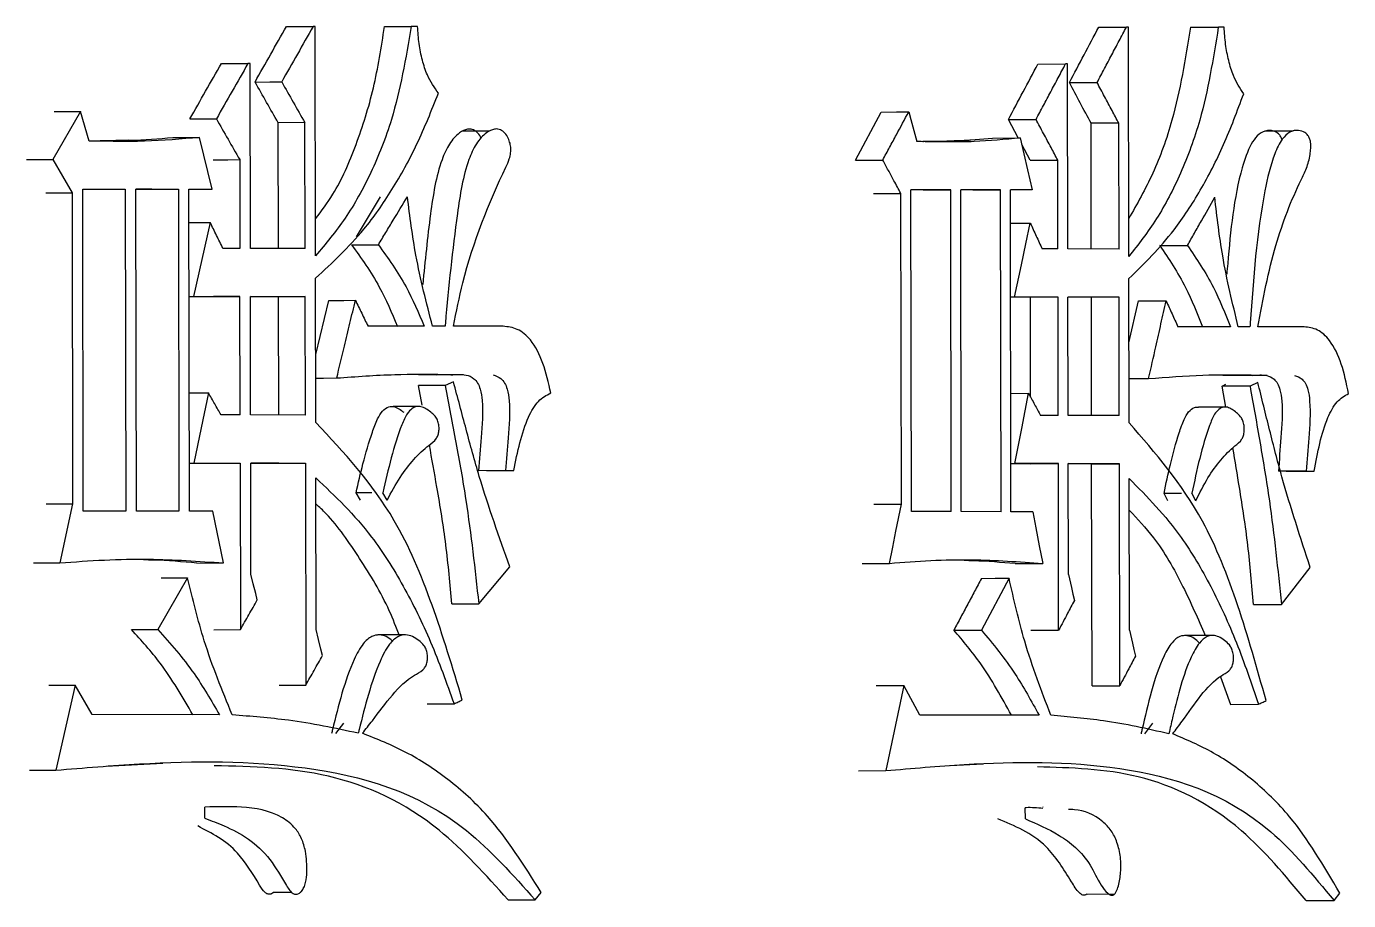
# Model space of a CAD drawing. Header units: millimetres. Extents: x 2384 to 4064, y 886 to 2074.
# Drawn here: x 2988.228 to 2992.094, y 1068.043 to 1070.599 of the extents above; entities that cross this region are included whole.
import ezdxf

# ---------------------------------------------------------------- set-up
doc = ezdxf.new("R2010")
doc.units = ezdxf.units.MM

msp = doc.modelspace()

# ---------------------------------------------------------------- linework, layer by layer
at = {"color": 7, "linetype": 'Continuous', "lineweight": 25}
for p, q in [((2988.9885, 1070.5983), (2989.0664, 1070.5985)), ((2989.0725, 1070.5985), (2989.0664, 1070.5985)), ((2989.0737, 1069.9279), (2989.0725, 1070.5985)), ((2989.2753, 1070.5981), (2989.3536, 1070.5984)), ((2989.3719, 1070.5984), (2989.3536, 1070.5984)), ((2991.3635, 1070.5966), (2991.4445, 1070.5969)), ((2991.4503, 1070.5969), (2991.4445, 1070.5969)), ((2991.4514, 1069.9262), (2991.4503, 1070.5969)), ((2991.6317, 1070.5964), (2991.713, 1070.5966)), ((2991.7301, 1070.5966), (2991.7131, 1070.5966)), ((2988.7983, 1070.4902), (2988.876, 1070.4905)), ((2988.8821, 1070.4905), (2988.876, 1070.4905)), ((2988.8831, 1069.9496), (2988.8821, 1070.4905)), ((2991.1856, 1070.4886), (2991.2664, 1070.4888)), ((2991.2722, 1070.4888), (2991.2664, 1070.4888)), ((2991.2731, 1069.948), (2991.2722, 1070.4888)), ((2991.2777, 1070.4344), (2991.3587, 1070.4347)), ((2988.3863, 1070.3501), (2988.3053, 1070.2095)), ((2988.4114, 1070.2636), (2988.3863, 1070.3501)), ((2990.6519, 1070.2078), (2990.7276, 1070.3483)), ((2991.0993, 1070.3264), (2991.18, 1070.3267)), ((2991.1282, 1070.2726), (2991.0993, 1070.3264)), ((2989.0423, 1070.3173), (2988.9644, 1070.3171)), ((2988.965, 1069.9493), (2988.9644, 1070.3171)), ((2989.043, 1069.9495), (2989.0423, 1070.3173)), ((2989.5817, 1070.2925), (2989.5026, 1070.2922)), ((2991.4221, 1070.3156), (2991.3411, 1070.3154)), ((2991.3417, 1069.9476), (2991.3411, 1070.3154)), ((2991.4227, 1069.9479), (2991.4221, 1070.3156)), ((2991.9315, 1070.2928), (2991.8492, 1070.2926)), ((2988.7717, 1070.1227), (2988.7343, 1070.2742)), ((2990.9891, 1070.267), (2991.0532, 1070.2724)), ((2991.0532, 1070.2724), (2991.1338, 1070.2726)), ((2991.163, 1070.2074), (2991.1382, 1070.2539)), ((2988.3053, 1070.2095), (2988.3617, 1070.1121)), ((2988.8518, 1070.2092), (2988.8522, 1069.9496)), ((2990.6519, 1070.2078), (2990.732, 1070.208)), ((2991.2442, 1069.948), (2991.2438, 1070.2076)), ((2988.3617, 1070.1121), (2988.3632, 1069.2035)), ((2988.3929, 1070.123), (2988.5175, 1070.1229)), ((2988.3945, 1069.1818), (2988.3929, 1070.123)), ((2988.4403, 1070.1226), (2988.5175, 1070.1229)), ((2988.5175, 1070.1229), (2988.5191, 1069.1818)), ((2988.5486, 1070.1229), (2988.6727, 1070.1228)), ((2988.5502, 1069.1818), (2988.5486, 1070.1229)), ((2988.5952, 1070.1226), (2988.5486, 1070.1226)), ((2988.5952, 1070.1226), (2988.6727, 1070.1228)), ((2988.6727, 1070.1228), (2988.6743, 1069.1817)), ((2988.7036, 1070.1228), (2988.7717, 1070.1227)), ((2988.7052, 1069.1817), (2988.7036, 1070.1228)), ((2988.7036, 1070.1225), (2988.7717, 1070.1227)), ((2989.1935, 1069.984), (2989.264, 1070.1005)), ((2990.7864, 1069.202), (2990.7848, 1070.1106)), ((2990.9308, 1070.1213), (2990.8141, 1070.1214)), ((2990.8156, 1069.1803), (2990.8141, 1070.1214)), ((2990.8504, 1070.1211), (2990.8141, 1070.1211)), ((2990.8504, 1070.1211), (2990.9308, 1070.1213)), ((2990.9324, 1069.1802), (2990.9308, 1070.1213)), ((2991.0761, 1070.1212), (2990.9599, 1070.1213)), ((2990.9615, 1069.1802), (2990.9599, 1070.1213)), ((2990.9956, 1070.121), (2990.9599, 1070.121)), ((2990.9956, 1070.121), (2991.0761, 1070.1212)), ((2991.0777, 1069.1801), (2991.0761, 1070.1212)), ((2991.1688, 1070.1211), (2991.1051, 1070.1212)), ((2991.1067, 1069.1801), (2991.1051, 1070.1212)), ((2991.1688, 1070.1211), (2991.1051, 1070.1209)), ((2991.1053, 1070.0236), (2991.1632, 1070.0238)), ((2988.8522, 1069.9496), (2988.8029, 1069.9497)), ((2989.043, 1069.9495), (2988.8831, 1069.9496)), ((2989.179, 1069.9599), (2989.2572, 1069.9602)), ((2991.2442, 1069.948), (2991.198, 1069.948)), ((2991.4227, 1069.9479), (2991.2731, 1069.948)), ((2991.5417, 1069.9583), (2991.5425, 1069.9596)), ((2991.5417, 1069.9582), (2991.623, 1069.9585)), ((2989.0745, 1069.4411), (2989.0738, 1069.863)), ((2991.4522, 1069.4394), (2991.4515, 1069.8613)), ((2988.7042, 1069.809), (2988.7165, 1069.8091)), ((2988.7165, 1069.8091), (2988.8525, 1069.809)), ((2988.8525, 1069.809), (2988.7748, 1069.8088)), ((2988.8531, 1069.4628), (2988.8525, 1069.809)), ((2988.8833, 1069.809), (2989.0432, 1069.8089)), ((2988.8839, 1069.4628), (2988.8833, 1069.809)), ((2988.9653, 1069.8086), (2988.8833, 1069.8087)), ((2989.0432, 1069.8089), (2988.9653, 1069.8086)), ((2988.9659, 1069.4625), (2988.9653, 1069.8086)), ((2989.0438, 1069.4627), (2989.0432, 1069.8089)), ((2989.0742, 1069.6398), (2989.1121, 1069.7977)), ((2991.1172, 1069.8075), (2991.1057, 1069.8074)), ((2991.1637, 1069.8071), (2991.1057, 1069.8072)), ((2991.2445, 1069.8074), (2991.1172, 1069.8075)), ((2991.2445, 1069.8074), (2991.1637, 1069.8071)), ((2991.1642, 1069.5151), (2991.1637, 1069.8071)), ((2991.2451, 1069.4612), (2991.2445, 1069.8074)), ((2991.4229, 1069.8072), (2991.2733, 1069.8073)), ((2991.2739, 1069.4612), (2991.2733, 1069.8073)), ((2991.3419, 1069.807), (2991.2733, 1069.807)), ((2991.4229, 1069.8072), (2991.3419, 1069.807)), ((2991.3425, 1069.4608), (2991.3419, 1069.807)), ((2991.4235, 1069.4611), (2991.4229, 1069.8072)), ((2991.4518, 1069.6741), (2991.4792, 1069.796)), ((2989.3916, 1069.7221), (2989.227, 1069.7222)), ((2989.4524, 1069.7221), (2989.4159, 1069.7221)), ((2989.622, 1069.722), (2989.4767, 1069.7221)), ((2991.7486, 1069.7204), (2991.5948, 1069.7205)), ((2991.8055, 1069.7204), (2991.7714, 1069.7204)), ((2991.9639, 1069.7202), (2991.8283, 1069.7203)), ((2989.4527, 1069.549), (2989.3742, 1069.5488)), ((2989.3851, 1069.491), (2989.3742, 1069.5488)), ((2989.3747, 1069.5812), (2989.4279, 1069.5806)), ((2989.428, 1069.581), (2989.4805, 1069.5812)), ((2989.4769, 1069.5598), (2989.4527, 1069.549)), ((2991.7242, 1069.547), (2991.7354, 1069.5524)), ((2991.7258, 1069.5795), (2991.7742, 1069.5789)), ((2991.7742, 1069.5792), (2991.8317, 1069.5794)), ((2991.8284, 1069.5581), (2991.8057, 1069.5473)), ((2991.1061, 1069.526), (2991.1583, 1069.5262)), ((2991.8057, 1069.5473), (2991.7242, 1069.547)), ((2991.7349, 1069.486), (2991.7242, 1069.547)), ((2989.3793, 1069.4878), (2989.3005, 1069.4875)), ((2991.7372, 1069.486), (2991.6553, 1069.4858)), ((2988.8531, 1069.4628), (2988.7975, 1069.4629)), ((2989.0438, 1069.4627), (2988.8839, 1069.4628)), ((2991.2451, 1069.4612), (2991.1931, 1069.4613)), ((2991.4235, 1069.4611), (2991.2739, 1069.4612)), ((2988.705, 1069.3223), (2988.7174, 1069.3223)), ((2988.7174, 1069.3223), (2988.8533, 1069.3222)), ((2988.7756, 1069.322), (2988.8533, 1069.3222)), ((2988.8533, 1069.3222), (2988.8541, 1068.8354)), ((2988.8841, 1069.3222), (2989.044, 1069.3221)), ((2988.8847, 1068.9977), (2988.8841, 1069.3222)), ((2988.9661, 1069.3219), (2988.8841, 1069.3219)), ((2988.9661, 1069.3219), (2989.044, 1069.3221)), ((2989.044, 1069.3221), (2989.0451, 1068.6731)), ((2991.1065, 1069.3207), (2991.1181, 1069.3207)), ((2991.1645, 1069.3204), (2991.1065, 1069.3204)), ((2991.2453, 1069.3206), (2991.1181, 1069.3207)), ((2991.1645, 1069.3204), (2991.2453, 1069.3206)), ((2991.2461, 1068.8338), (2991.2453, 1069.3206)), ((2991.4237, 1069.3204), (2991.2741, 1069.3206)), ((2991.2747, 1068.9961), (2991.2741, 1069.3206)), ((2991.3427, 1069.3202), (2991.2741, 1069.3203)), ((2991.3427, 1069.3202), (2991.4237, 1069.3204)), ((2991.3438, 1068.6712), (2991.3427, 1069.3202)), ((2991.4248, 1068.6714), (2991.4237, 1069.3204)), ((2989.0755, 1068.8353), (2989.0748, 1069.2788)), ((2989.6288, 1069.3001), (2989.5502, 1069.2999)), ((2989.5742, 1069.2999), (2989.6529, 1069.3001)), ((2989.6288, 1069.3001), (2989.6529, 1069.3001)), ((2991.9703, 1069.2983), (2991.8886, 1069.2981)), ((2991.9111, 1069.2981), (2991.9928, 1069.2983)), ((2991.9703, 1069.2983), (2991.9928, 1069.2983)), ((2991.4533, 1068.8336), (2991.4525, 1069.2771)), ((2988.2863, 1069.2033), (2988.3632, 1069.2035)), ((2988.3632, 1069.2035), (2988.326, 1069.0304)), ((2989.2386, 1069.2354), (2989.1924, 1069.2352)), ((2989.2046, 1069.2136), (2989.1924, 1069.2352)), ((2989.2828, 1069.2139), (2989.2706, 1069.2355)), ((2990.7062, 1069.2017), (2990.7864, 1069.202)), ((2991.6057, 1069.2337), (2991.5543, 1069.2335)), ((2991.5657, 1069.2119), (2991.5543, 1069.2335)), ((2991.647, 1069.2121), (2991.6356, 1069.2338)), ((2988.5191, 1069.1818), (2988.3945, 1069.1818)), ((2988.6743, 1069.1817), (2988.5502, 1069.1818)), ((2988.7733, 1069.1816), (2988.7052, 1069.1817)), ((2988.8044, 1069.0302), (2988.7733, 1069.1816)), ((2990.9324, 1069.1802), (2990.8156, 1069.1803)), ((2991.0777, 1069.1801), (2990.9615, 1069.1802)), ((2991.1704, 1069.18), (2991.1067, 1069.1801)), ((2988.7268, 1069.0299), (2988.8044, 1069.0302)), ((2989.5508, 1068.9108), (2989.6413, 1069.0189)), ((2991.1189, 1069.0283), (2991.1996, 1069.0286)), ((2991.8974, 1068.909), (2991.982, 1069.0171)), ((2988.6994, 1068.987), (2988.6128, 1068.8356)), ((2991.1012, 1068.9854), (2991.0202, 1068.834)), ((2988.5355, 1068.8353), (2988.6128, 1068.8356)), ((2988.7764, 1068.8352), (2988.8541, 1068.8354)), ((2989.3349, 1068.8202), (2989.2561, 1068.8199)), ((2990.9398, 1068.8337), (2991.0202, 1068.834)), ((2991.1653, 1068.8336), (2991.2461, 1068.8338)), ((2991.6958, 1068.8184), (2991.6139, 1068.8182)), ((2988.3704, 1068.6734), (2988.3146, 1068.4247)), ((2988.4204, 1068.5869), (2988.3704, 1068.6734)), ((2988.9672, 1068.6728), (2989.0451, 1068.6731)), ((2990.7931, 1068.6719), (2990.7408, 1068.4232)), ((2990.84, 1068.5853), (2990.7931, 1068.6719)), ((2991.3438, 1068.6712), (2991.4248, 1068.6714)), ((2991.7197, 1068.6978), (2991.7484, 1068.6167)), ((2988.7928, 1068.5867), (2988.4204, 1068.5869)), ((2989.4, 1068.6185), (2989.4785, 1068.6187)), ((2991.1888, 1068.5851), (2990.84, 1068.5853)), ((2991.7484, 1068.6167), (2991.83, 1068.617)), ((2989.1326, 1068.5321), (2989.1561, 1068.5618)), ((2991.4985, 1068.5304), (2991.5218, 1068.5619)), ((2988.6271, 1068.4437), (2988.4615, 1068.4355)), ((2991.0259, 1068.4421), (2990.9293, 1068.437)), ((2988.2376, 1068.4244), (2988.3146, 1068.4246)), ((2990.6607, 1068.4228), (2990.7408, 1068.4231)), ((2988.7501, 1068.2838), (2988.75, 1068.3163)), ((2988.805, 1068.3181), (2988.8045, 1068.3181)), ((2991.1488, 1068.2822), (2991.1487, 1068.3147)), ((2991.2007, 1068.3165), (2991.2003, 1068.3165)), ((2988.9524, 1068.068), (2989.0036, 1068.0681)), ((2989.0297, 1068.0682), (2989.0307, 1068.0682)), ((2989.6367, 1068.0451), (2989.7155, 1068.0454)), ((2989.7154, 1068.0453), (2989.7335, 1068.0669)), ((2991.3291, 1068.0625), (2991.4105, 1068.0627)), ((2991.9695, 1068.0433), (2992.0514, 1068.0436)), ((2992.0513, 1068.0435), (2992.0681, 1068.0651))]:
    msp.add_line(p, q, dxfattribs=at)
at = {"color": 7, "linetype": 'Continuous', "lineweight": 25, "flags": 128}
for points in [[(2988.8967, 1070.4361), (2988.9403, 1070.4362), (2988.9746, 1070.4363)], [(2988.3092, 1070.3499), (2988.3524, 1070.35), (2988.3863, 1070.3501)], [(2988.7061, 1070.328), (2988.7496, 1070.3282), (2988.7837, 1070.3283)], [(2990.7276, 1070.3483), (2990.7725, 1070.3485), (2990.8078, 1070.3486)], [(2990.8078, 1070.3486), (2990.8137, 1070.3269), (2990.8196, 1070.3053), (2990.8255, 1070.2837), (2990.8314, 1070.262)], [(2988.6568, 1070.274), (2988.7002, 1070.2741), (2988.7343, 1070.2742)], [(2991.1338, 1070.2726), (2991.1446, 1070.226), (2991.1554, 1070.1794), (2991.1688, 1070.1211)], [(2988.2284, 1070.2093), (2988.2714, 1070.2094), (2988.3053, 1070.2095)], [(2988.7741, 1070.209), (2988.8176, 1070.2091), (2988.8518, 1070.2092)], [(2991.163, 1070.2074), (2991.2083, 1070.2075), (2991.2438, 1070.2076)], [(2988.2847, 1070.1119), (2988.3278, 1070.112), (2988.3617, 1070.1121)], [(2990.7047, 1070.1104), (2990.7496, 1070.1105), (2990.7848, 1070.1106)], [(2988.7038, 1070.0252), (2988.7315, 1070.0253), (2988.7657, 1070.0254)], [(2988.7657, 1070.0254), (2988.7411, 1069.9172), (2988.7165, 1069.8091)], [(2991.1172, 1069.8075), (2991.1372, 1069.9015), (2991.1502, 1069.9626), (2991.1632, 1070.0238)], [(2989.1121, 1069.7977), (2989.1559, 1069.7979), (2989.1902, 1069.798)], [(2991.4792, 1069.796), (2991.5247, 1069.7962), (2991.5604, 1069.7963)], [(2989.0743, 1069.5707), (2989.0965, 1069.5707), (2989.1356, 1069.5709)], [(2991.452, 1069.569), (2991.4688, 1069.569), (2991.5093, 1069.5692)], [(2988.7046, 1069.5276), (2988.7262, 1069.5277), (2988.7603, 1069.5278)], [(2988.7603, 1069.5278), (2988.7389, 1069.4251), (2988.7174, 1069.3223)], [(2991.1181, 1069.3207), (2991.1382, 1069.4234), (2991.1482, 1069.4748), (2991.1583, 1069.5262)], [(2990.7515, 1069.0289), (2990.7611, 1069.0763), (2990.7706, 1069.1236), (2990.7864, 1069.202)], [(2991.1704, 1069.18), (2991.1796, 1069.1324), (2991.1896, 1069.0805), (2991.1996, 1069.0286)], [(2988.2491, 1069.0302), (2988.2922, 1069.0303), (2988.326, 1069.0304)], [(2990.6714, 1069.0287), (2990.7163, 1069.0288), (2990.7515, 1069.0289)], [(2988.6219, 1068.9867), (2988.6606, 1068.9869), (2988.6994, 1068.987)], [(2988.9033, 1068.922), (2988.8986, 1068.9409), (2988.8916, 1068.9693), (2988.8847, 1068.9977)], [(2991.0207, 1068.9851), (2991.061, 1068.9853), (2991.1012, 1068.9854)], [(2991.2747, 1068.9961), (2991.2834, 1068.9582), (2991.2878, 1068.9393), (2991.2921, 1068.9203)], [(2989.4722, 1068.9105), (2989.5162, 1068.9106), (2989.5508, 1068.9108)], [(2991.8158, 1068.9087), (2991.8615, 1068.9089), (2991.8974, 1068.909)], [(2989.094, 1068.7596), (2989.0894, 1068.7785), (2989.0825, 1068.8069), (2989.0755, 1068.8353)], [(2991.4533, 1068.8336), (2991.4619, 1068.7958), (2991.4663, 1068.7768), (2991.4706, 1068.7579)], [(2988.2934, 1068.6732), (2988.3365, 1068.6733), (2988.3704, 1068.6734)], [(2990.7129, 1068.6717), (2990.7578, 1068.6718), (2990.7931, 1068.6719)]]:
    msp.add_lwpolyline(points, dxfattribs=at)
at = {"color": 7, "linetype": 'Continuous', "lineweight": 25}
for points, knots in [([(2988.8967, 1070.4361), (2988.912, 1070.4631), (2988.9426, 1070.5172), (2988.9732, 1070.5713), (2988.9885, 1070.5983)], [0, 0, 0, 0, 0.5, 1, 1, 1, 1]), ([(2989.0664, 1070.5985), (2989.0511, 1070.5715), (2989.0205, 1070.5174), (2988.9899, 1070.4634), (2988.9746, 1070.4363)], [0, 0, 0, 0, 0.500002, 1, 1, 1, 1]), ([(2989.0735, 1070.0366), (2989.0911, 1070.0596), (2989.138, 1070.1208), (2989.1946, 1070.2525), (2989.247, 1070.4171), (2989.2658, 1070.5375), (2989.2753, 1070.5981)], [0, 0, 0, 0, 0.16426, 0.438499, 0.717463, 1, 1, 1, 1]), ([(2989.3536, 1070.5984), (2989.3375, 1070.5055), (2989.3112, 1070.3535), (2989.2381, 1070.1694), (2989.163, 1070.0346), (2989.1033, 1069.9633), (2989.0737, 1069.9279)], [0, 0, 0, 0, 0.347456, 0.568585, 0.785979, 1, 1, 1, 1]), ([(2989.433, 1070.4036), (2989.4213, 1070.4202), (2989.4018, 1070.4477), (2989.3852, 1070.5001), (2989.3753, 1070.548), (2989.373, 1070.5815), (2989.3719, 1070.5984)], [0, 0, 0, 0, 0.330678, 0.550991, 0.77457, 1, 1, 1, 1]), ([(2991.2777, 1070.4344), (2991.292, 1070.4615), (2991.3207, 1070.5155), (2991.3492, 1070.5696), (2991.3635, 1070.5966)], [0, 0, 0, 0, 0.499999, 1, 1, 1, 1]), ([(2991.3587, 1070.4347), (2991.3658, 1070.4482), (2991.3802, 1070.4752), (2991.4016, 1070.5158), (2991.4231, 1070.5563), (2991.4374, 1070.5834), (2991.4445, 1070.5969)], [0, 0, 0, 0, 0.25, 0.5, 0.749999, 1, 1, 1, 1]), ([(2991.6317, 1070.5964), (2991.6166, 1070.5037), (2991.5919, 1070.3521), (2991.5246, 1070.1664), (2991.4755, 1070.0797), (2991.4512, 1070.0368)], [0, 0, 0, 0, 0.442495, 0.724047, 1, 1, 1, 1]), ([(2991.713, 1070.5966), (2991.698, 1070.5038), (2991.6735, 1070.3518), (2991.6051, 1070.1677), (2991.5349, 1070.0329), (2991.4791, 1069.9616), (2991.4514, 1069.9262)], [0, 0, 0, 0, 0.3474556, 0.5685851, 0.7859793, 1, 1, 1, 1]), ([(2991.7873, 1070.4019), (2991.7763, 1070.4184), (2991.7581, 1070.446), (2991.7425, 1070.4984), (2991.7334, 1070.5463), (2991.7312, 1070.5798), (2991.7301, 1070.5966)], [0, 0, 0, 0, 0.330678, 0.5509904, 0.7745699, 1, 1, 1, 1]), ([(2988.7061, 1070.328), (2988.7215, 1070.3551), (2988.7522, 1070.4091), (2988.7829, 1070.4632), (2988.7983, 1070.4902)], [0, 0, 0, 0, 0.5, 1, 1, 1, 1]), ([(2988.876, 1070.4905), (2988.8606, 1070.4634), (2988.8299, 1070.4094), (2988.7991, 1070.3553), (2988.7837, 1070.3283)], [0, 0, 0, 0, 0.500002, 1, 1, 1, 1]), ([(2991.0993, 1070.3264), (2991.1137, 1070.3534), (2991.1425, 1070.4075), (2991.1712, 1070.4616), (2991.1856, 1070.4886)], [0, 0, 0, 0, 0.499999, 1, 1, 1, 1]), ([(2991.18, 1070.3267), (2991.1872, 1070.3402), (2991.2017, 1070.3672), (2991.2233, 1070.4077), (2991.2448, 1070.4483), (2991.2592, 1070.4753), (2991.2664, 1070.4888)], [0, 0, 0, 0, 0.25, 0.5, 0.749999, 1, 1, 1, 1]), ([(2988.9644, 1070.3171), (2988.9532, 1070.3369), (2988.9306, 1070.3766), (2988.908, 1070.4162), (2988.8967, 1070.4361)], [0, 0, 0, 0, 0.500001, 1, 1, 1, 1]), ([(2988.9746, 1070.4363), (2988.9859, 1070.4165), (2989.0085, 1070.3768), (2989.0311, 1070.3371), (2989.0423, 1070.3173)], [0, 0, 0, 0, 0.5000012, 1, 1, 1, 1]), ([(2989.0738, 1069.863), (2989.1222, 1069.9075), (2989.2025, 1069.9813), (2989.2989, 1070.1198), (2989.3727, 1070.2528), (2989.4128, 1070.3532), (2989.433, 1070.4036)], [0, 0, 0, 0, 0.333809, 0.553089, 0.775219, 1, 1, 1, 1]), ([(2991.3411, 1070.3154), (2991.3305, 1070.3352), (2991.3094, 1070.3749), (2991.2883, 1070.4146), (2991.2777, 1070.4344)], [0, 0, 0, 0, 0.5, 1, 1, 1, 1]), ([(2991.4221, 1070.3156), (2991.4155, 1070.328), (2991.4016, 1070.354), (2991.3805, 1070.3937), (2991.3659, 1070.421), (2991.3587, 1070.4347)], [0, 0, 0, 0, 0.311538, 0.655769, 1, 1, 1, 1]), ([(2991.4515, 1069.8613), (2991.4968, 1069.9058), (2991.5719, 1069.9796), (2991.662, 1070.118), (2991.7309, 1070.2511), (2991.7684, 1070.3514), (2991.7873, 1070.4019)], [0, 0, 0, 0, 0.333809, 0.553089, 0.775219, 1, 1, 1, 1]), ([(2988.7837, 1070.3283), (2988.795, 1070.3084), (2988.8178, 1070.2688), (2988.8404, 1070.2291), (2988.8518, 1070.2092)], [0, 0, 0, 0, 0.500001, 1, 1, 1, 1]), ([(2990.732, 1070.208), (2990.7386, 1070.2204), (2990.752, 1070.2451), (2990.7773, 1070.2919), (2990.7959, 1070.3264), (2990.8078, 1070.3486)], [0, 0, 0, 0, 0.263606, 0.527212, 1, 1, 1, 1]), ([(2991.2438, 1070.2076), (2991.2372, 1070.22), (2991.2233, 1070.246), (2991.202, 1070.2857), (2991.1874, 1070.313), (2991.18, 1070.3267)], [0, 0, 0, 0, 0.3115382, 0.6557691, 1, 1, 1, 1]), ([(2989.5581, 1070.2706), (2989.5574, 1070.2723), (2989.5543, 1070.2801), (2989.5454, 1070.2906), (2989.5322, 1070.2988), (2989.5144, 1070.2988), (2989.4907, 1070.2867), (2989.4637, 1070.2572), (2989.4289, 1070.1797), (2989.4061, 1070.0366), (2989.3939, 1069.913), (2989.3872, 1069.8444)], [0, 0, 0, 0, 0.009833, 0.04591, 0.085264, 0.121956, 0.18608, 0.281913, 0.377725, 0.654482, 1, 1, 1, 1]), ([(2989.4767, 1069.7221), (2989.4852, 1069.7647), (2989.5191, 1069.9328), (2989.5839, 1070.0905), (2989.6397, 1070.2078), (2989.6446, 1070.228), (2989.6447, 1070.2454), (2989.6414, 1070.2616), (2989.6347, 1070.2772), (2989.6244, 1070.291), (2989.6109, 1070.299), (2989.5932, 1070.2991), (2989.5694, 1070.287), (2989.5424, 1070.2576), (2989.5076, 1070.1804), (2989.4794, 1069.9993), (2989.462, 1069.8357), (2989.4527, 1069.7252), (2989.4524, 1069.7221)], [0, 0, 0, 0, 0.0991642, 0.3918208, 0.4130453, 0.4271989, 0.439103, 0.4509669, 0.4644718, 0.4806037, 0.4982371, 0.5146983, 0.5433978, 0.586335, 0.6292656, 0.7524944, 0.9931053, 1, 1, 1, 1]), ([(2991.8992, 1070.2672), (2991.8981, 1070.2702), (2991.8956, 1070.2776), (2991.8872, 1070.2871), (2991.8718, 1070.2951), (2991.85, 1070.2952), (2991.8267, 1070.2816), (2991.8024, 1070.2452), (2991.7606, 1070.1267), (2991.7479, 1069.9904), (2991.7385, 1069.8846), (2991.7376, 1069.8742)], [0, 0, 0, 0, 0.017976, 0.044086, 0.08732, 0.160802, 0.236302, 0.302734, 0.445037, 0.945197, 1, 1, 1, 1]), ([(2991.8283, 1069.7203), (2991.8438, 1069.8015), (2991.8733, 1069.9557), (2991.9313, 1070.1033), (2991.9716, 1070.1831), (2991.9805, 1070.2156), (2991.9837, 1070.2418), (2991.9834, 1070.2582), (2991.9802, 1070.2714), (2991.9745, 1070.2817), (2991.9637, 1070.2912), (2991.9454, 1070.2964), (2991.9219, 1070.2923), (2991.8966, 1070.2682), (2991.8694, 1070.2105), (2991.8277, 1070.033), (2991.8154, 1069.858), (2991.8058, 1069.7241), (2991.8055, 1069.7203)], [0, 0, 0, 0, 0.188719, 0.358861, 0.391316, 0.423923, 0.437181, 0.45054, 0.459368, 0.468208, 0.481618, 0.505169, 0.538402, 0.57066, 0.612984, 0.701011, 0.991499, 1, 1, 1, 1]), ([(2988.7343, 1070.2742), (2988.6808, 1070.2694), (2988.6004, 1070.2623), (2988.4925, 1070.2624), (2988.4384, 1070.2632), (2988.4114, 1070.2636)], [0, 0, 0, 0, 0.499448, 0.749701, 1, 1, 1, 1]), ([(2988.526, 1070.2657), (2988.4936, 1070.2648), (2988.4554, 1070.2636), (2988.424, 1070.2635), (2988.4192, 1070.2635)], [0, 0, 0, 0, 0.84535, 1, 1, 1, 1]), ([(2988.5237, 1070.2658), (2988.5265, 1070.2659), (2988.571, 1070.2668), (2988.6153, 1070.2705), (2988.6568, 1070.274)], [0, 0, 0, 0, 0.062303, 1, 1, 1, 1]), ([(2991.1338, 1070.2726), (2991.0889, 1070.2682), (2991.0214, 1070.2615), (2990.9204, 1070.2607), (2990.8645, 1070.2615), (2990.8314, 1070.262)], [0, 0, 0, 0, 0.448128, 0.672146, 1, 1, 1, 1]), ([(2990.9893, 1070.2658), (2990.9857, 1070.2656), (2990.9705, 1070.2649), (2990.9076, 1070.2622), (2990.8718, 1070.2619), (2990.8467, 1070.2618), (2990.8498, 1070.2618), (2990.8507, 1070.2618)], [0, 0, 0, 0, 0.141832, 0.611274, 0.829561, 0.947793, 1, 1, 1, 1]), ([(2990.7848, 1070.1106), (2990.7781, 1070.123), (2990.766, 1070.1454), (2990.7483, 1070.1779), (2990.7374, 1070.198), (2990.732, 1070.208)], [0, 0, 0, 0, 0.380769, 0.690384, 1, 1, 1, 1]), ([(2989.2572, 1069.9602), (2989.2644, 1069.9721), (2989.2789, 1069.996), (2989.3072, 1070.0429), (2989.3284, 1070.0778), (2989.3423, 1070.1008)], [0, 0, 0, 0, 0.254578, 0.509156, 1, 1, 1, 1]), ([(2989.4159, 1069.7221), (2989.398, 1069.7906), (2989.366, 1069.9132), (2989.3496, 1070.0433), (2989.3423, 1070.1008)], [0, 0, 0, 0, 0.55855, 1, 1, 1, 1]), ([(2991.623, 1069.9585), (2991.6297, 1069.9704), (2991.6432, 1069.9943), (2991.6698, 1070.0411), (2991.6895, 1070.0761), (2991.7025, 1070.0991)], [0, 0, 0, 0, 0.254578, 0.509156, 1, 1, 1, 1]), ([(2991.7714, 1069.7204), (2991.7546, 1069.7889), (2991.7247, 1069.9114), (2991.7093, 1070.0416), (2991.7025, 1070.0991)], [0, 0, 0, 0, 0.5585498, 1, 1, 1, 1]), ([(2988.8029, 1069.9497), (2988.7967, 1069.9623), (2988.7843, 1069.9875), (2988.7719, 1070.0128), (2988.7657, 1070.0254)], [0, 0, 0, 0, 0.500003, 1, 1, 1, 1]), ([(2991.1632, 1070.0238), (2991.1661, 1070.0175), (2991.1719, 1070.0048), (2991.1806, 1069.9859), (2991.1893, 1069.967), (2991.1951, 1069.9543), (2991.198, 1069.948)], [0, 0, 0, 0, 0.25, 0.5, 0.75, 1, 1, 1, 1]), ([(2989.179, 1069.9599), (2989.2073, 1069.9208), (2989.2583, 1069.8503), (2989.2963, 1069.7614), (2989.3132, 1069.7219)], [0, 0, 0, 0, 0.555057, 1, 1, 1, 1]), ([(2989.2572, 1069.9602), (2989.2855, 1069.9211), (2989.3365, 1069.8506), (2989.3746, 1069.7617), (2989.3916, 1069.7221)], [0, 0, 0, 0, 0.555111, 1, 1, 1, 1]), ([(2991.5417, 1069.9582), (2991.5682, 1069.9191), (2991.6158, 1069.8486), (2991.6514, 1069.7597), (2991.6672, 1069.7202)], [0, 0, 0, 0, 0.5550566, 1, 1, 1, 1]), ([(2991.623, 1069.9585), (2991.6495, 1069.9193), (2991.6972, 1069.8488), (2991.7328, 1069.76), (2991.7486, 1069.7204)], [0, 0, 0, 0, 0.555111, 1, 1, 1, 1]), ([(2989.1356, 1069.5709), (2989.143, 1069.6019), (2989.1559, 1069.6553), (2989.1741, 1069.731), (2989.1849, 1069.7757), (2989.1902, 1069.798)], [0, 0, 0, 0, 0.410416, 0.705208, 1, 1, 1, 1]), ([(2989.1902, 1069.798), (2989.1933, 1069.7917), (2989.1994, 1069.7791), (2989.2086, 1069.7601), (2989.2178, 1069.7412), (2989.224, 1069.7286), (2989.227, 1069.7222)], [0, 0, 0, 0, 0.25, 0.5, 0.75, 1, 1, 1, 1]), ([(2991.5093, 1069.5692), (2991.5163, 1069.6002), (2991.5283, 1069.6536), (2991.5454, 1069.7293), (2991.5554, 1069.774), (2991.5604, 1069.7963)], [0, 0, 0, 0, 0.4104162, 0.7052081, 1, 1, 1, 1]), ([(2991.5604, 1069.7963), (2991.5633, 1069.79), (2991.569, 1069.7774), (2991.5776, 1069.7584), (2991.5862, 1069.7395), (2991.592, 1069.7269), (2991.5948, 1069.7205)], [0, 0, 0, 0, 0.25, 0.5, 0.75, 1, 1, 1, 1]), ([(2989.7611, 1069.5272), (2989.7546, 1069.5568), (2989.7417, 1069.6149), (2989.7073, 1069.6818), (2989.6644, 1069.7174), (2989.6361, 1069.7205), (2989.622, 1069.722)], [0, 0, 0, 0, 0.291567, 0.574035, 0.788626, 1, 1, 1, 1]), ([(2992.0938, 1069.5254), (2992.0877, 1069.5549), (2992.0756, 1069.6131), (2992.0435, 1069.68), (2992.0035, 1069.7156), (2991.977, 1069.7187), (2991.9639, 1069.7202)], [0, 0, 0, 0, 0.291567, 0.574035, 0.788626, 1, 1, 1, 1]), ([(2989.1356, 1069.5709), (2989.1921, 1069.5751), (2989.2968, 1069.5828), (2989.4204, 1069.5819), (2989.4873, 1069.5811), (2989.5065, 1069.5808)], [0, 0, 0, 0, 0.45577, 0.844363, 1, 1, 1, 1]), ([(2989.4527, 1069.549), (2989.4632, 1069.4934), (2989.4844, 1069.3822), (2989.5221, 1069.1712), (2989.5396, 1069.0123), (2989.5508, 1068.9108)], [0, 0, 0, 0, 0.26507, 0.530167, 1, 1, 1, 1]), ([(2989.4696, 1069.5801), (2989.4843, 1069.5814), (2989.5071, 1069.5835), (2989.534, 1069.5731), (2989.5482, 1069.5572), (2989.557, 1069.535), (2989.5647, 1069.4809), (2989.5583, 1069.4001), (2989.5528, 1069.3323), (2989.5502, 1069.2999)], [0, 0, 0, 0, 0.180777, 0.279391, 0.333946, 0.388712, 0.476652, 0.750201, 1, 1, 1, 1]), ([(2989.6413, 1069.0189), (2989.6104, 1069.106), (2989.564, 1069.2368), (2989.5137, 1069.4209), (2989.4892, 1069.5135), (2989.4769, 1069.5598)], [0, 0, 0, 0, 0.499014, 0.749447, 1, 1, 1, 1]), ([(2989.5925, 1069.5798), (2989.6004, 1069.5773), (2989.6128, 1069.5734), (2989.627, 1069.5572), (2989.6358, 1069.5348), (2989.6434, 1069.4801), (2989.6369, 1069.3995), (2989.6314, 1069.3319), (2989.6288, 1069.3001)], [0, 0, 0, 0, 0.120795, 0.187483, 0.254414, 0.362694, 0.701163, 1, 1, 1, 1]), ([(2991.5093, 1069.5692), (2991.5623, 1069.5734), (2991.6603, 1069.5811), (2991.7757, 1069.5802), (2991.838, 1069.5793), (2991.8558, 1069.5791)], [0, 0, 0, 0, 0.45719, 0.845345, 1, 1, 1, 1]), ([(2991.8134, 1069.5784), (2991.8271, 1069.5797), (2991.8483, 1069.5817), (2991.8733, 1069.5714), (2991.8866, 1069.5556), (2991.8949, 1069.5334), (2991.9021, 1069.4797), (2991.8963, 1069.3989), (2991.8911, 1069.3309), (2991.8886, 1069.2981)], [0, 0, 0, 0, 0.180343, 0.278796, 0.333353, 0.388129, 0.47566, 0.747003, 1, 1, 1, 1]), ([(2991.982, 1069.0171), (2991.9531, 1069.1042), (2991.9098, 1069.235), (2991.8628, 1069.4192), (2991.8399, 1069.5118), (2991.8284, 1069.5581)], [0, 0, 0, 0, 0.499014, 0.749446, 1, 1, 1, 1]), ([(2991.9362, 1069.578), (2991.9437, 1069.5756), (2991.9552, 1069.5717), (2991.9684, 1069.5556), (2991.9767, 1069.5333), (2991.9838, 1069.4789), (2991.9779, 1069.3983), (2991.9727, 1069.3305), (2991.9703, 1069.2983)], [0, 0, 0, 0, 0.120532, 0.187183, 0.254086, 0.361794, 0.697291, 1, 1, 1, 1]), ([(2988.7975, 1069.4629), (2988.7913, 1069.4737), (2988.7789, 1069.4953), (2988.7665, 1069.517), (2988.7603, 1069.5278)], [0, 0, 0, 0, 0.500003, 1, 1, 1, 1]), ([(2989.6529, 1069.3001), (2989.6642, 1069.3552), (2989.6797, 1069.4312), (2989.7232, 1069.507), (2989.7486, 1069.5205), (2989.7611, 1069.5272)], [0, 0, 0, 0, 0.572071, 0.789697, 1, 1, 1, 1]), ([(2991.1583, 1069.5262), (2991.1612, 1069.5208), (2991.167, 1069.51), (2991.1757, 1069.4937), (2991.1844, 1069.4775), (2991.1902, 1069.4667), (2991.1931, 1069.4613)], [0, 0, 0, 0, 0.25, 0.5, 0.75, 1, 1, 1, 1]), ([(2991.8057, 1069.5473), (2991.8156, 1069.4917), (2991.8354, 1069.3804), (2991.8706, 1069.1695), (2991.887, 1069.0106), (2991.8974, 1068.909)], [0, 0, 0, 0, 0.26507, 0.530167, 1, 1, 1, 1]), ([(2991.9928, 1069.2983), (2992.0033, 1069.3534), (2992.0178, 1069.4294), (2992.0584, 1069.5052), (2992.0821, 1069.5187), (2992.0938, 1069.5254)], [0, 0, 0, 0, 0.572071, 0.789697, 1, 1, 1, 1]), ([(2989.1923, 1069.2352), (2989.1987, 1069.2637), (2989.2122, 1069.3243), (2989.2337, 1069.3962), (2989.2526, 1069.4483), (2989.2686, 1069.4753), (2989.2856, 1069.4875), (2989.3081, 1069.4886), (2989.3222, 1069.478), (2989.332, 1069.4707)], [0, 0, 0, 0, 0.240044, 0.51174, 0.633455, 0.718557, 0.804312, 0.864453, 1, 1, 1, 1]), ([(2989.2828, 1069.2139), (2989.2951, 1069.2367), (2989.3186, 1069.2804), (2989.3603, 1069.3341), (2989.3968, 1069.3691), (2989.4238, 1069.3868), (2989.4325, 1069.4045), (2989.4348, 1069.417), (2989.4347, 1069.4306), (2989.432, 1069.4445), (2989.4249, 1069.4587), (2989.4091, 1069.4729), (2989.3907, 1069.4856), (2989.3702, 1069.4895), (2989.3549, 1069.4818), (2989.3386, 1069.4646), (2989.3178, 1069.4154), (2989.2938, 1069.3381), (2989.2783, 1069.2699), (2989.2706, 1069.2355)], [0, 0, 0, 0, 0.117405, 0.224509, 0.331508, 0.385093, 0.401497, 0.417938, 0.434588, 0.453949, 0.473457, 0.503443, 0.565755, 0.597796, 0.629831, 0.663694, 0.717988, 0.857978, 1, 1, 1, 1]), ([(2991.5543, 1069.2335), (2991.5602, 1069.262), (2991.5728, 1069.3226), (2991.5929, 1069.3944), (2991.6106, 1069.4467), (2991.6255, 1069.4734), (2991.6411, 1069.486), (2991.6514, 1069.4856), (2991.6553, 1069.4854)], [0, 0, 0, 0, 0.2796998, 0.5962833, 0.7381036, 0.8372653, 0.9371879, 1, 1, 1, 1]), ([(2991.647, 1069.2121), (2991.6585, 1069.235), (2991.6805, 1069.2787), (2991.7195, 1069.3323), (2991.7536, 1069.3674), (2991.7787, 1069.385), (2991.7869, 1069.4027), (2991.7891, 1069.4152), (2991.789, 1069.4289), (2991.7864, 1069.4428), (2991.7798, 1069.4569), (2991.765, 1069.4711), (2991.7479, 1069.4839), (2991.7287, 1069.4877), (2991.7144, 1069.4801), (2991.6992, 1069.4629), (2991.6797, 1069.4136), (2991.6573, 1069.3364), (2991.6429, 1069.2682), (2991.6356, 1069.2338)], [0, 0, 0, 0, 0.117405, 0.224509, 0.331508, 0.385093, 0.401497, 0.417937, 0.434587, 0.453948, 0.473457, 0.503443, 0.565753, 0.597793, 0.629829, 0.66369, 0.717981, 0.857975, 1, 1, 1, 1]), ([(2989.5027, 1068.6295), (2989.4462, 1068.818), (2989.3467, 1069.1496), (2989.1566, 1069.3532), (2989.0745, 1069.4411)], [0, 0, 0, 0, 0.568507, 1, 1, 1, 1]), ([(2991.8526, 1068.6278), (2991.7998, 1068.8163), (2991.7068, 1069.1478), (2991.529, 1069.3515), (2991.4522, 1069.4394)], [0, 0, 0, 0, 0.568507, 1, 1, 1, 1]), ([(2989.4722, 1068.9105), (2989.467, 1068.9682), (2989.4567, 1069.0835), (2989.4313, 1069.2374), (2989.4139, 1069.3342), (2989.4066, 1069.3751)], [0, 0, 0, 0, 0.366358, 0.732118, 1, 1, 1, 1]), ([(2991.8158, 1068.9087), (2991.811, 1068.9664), (2991.8014, 1069.0818), (2991.7779, 1069.2333), (2991.7621, 1069.3278), (2991.7556, 1069.3663)], [0, 0, 0, 0, 0.372076, 0.743544, 1, 1, 1, 1]), ([(2989.0748, 1069.2788), (2989.131, 1069.2252), (2989.2242, 1069.1363), (2989.3321, 1068.9647), (2989.413, 1068.8009), (2989.4566, 1068.6797), (2989.4785, 1068.6187)], [0, 0, 0, 0, 0.333002, 0.552476, 0.774971, 1, 1, 1, 1]), ([(2991.4525, 1069.2771), (2991.5051, 1069.2235), (2991.5923, 1069.1346), (2991.6931, 1068.963), (2991.7687, 1068.7992), (2991.8095, 1068.6779), (2991.83, 1068.617)], [0, 0, 0, 0, 0.333002, 0.552476, 0.774971, 1, 1, 1, 1]), ([(2989.3197, 1068.8157), (2989.3099, 1068.8409), (2989.2773, 1068.9248), (2989.2038, 1069.0441), (2989.1316, 1069.1495), (2989.0849, 1069.1934), (2989.0749, 1069.2027)], [0, 0, 0, 0, 0.160168, 0.532803, 0.900271, 1, 1, 1, 1]), ([(2991.4527, 1069.1845), (2991.4768, 1069.1589), (2991.5352, 1069.0972), (2991.6085, 1068.9696), (2991.6536, 1068.8666), (2991.6746, 1068.8184)], [0, 0, 0, 0, 0.2730553, 0.6596738, 1, 1, 1, 1]), ([(2988.326, 1069.0304), (2988.3694, 1069.0336), (2988.4562, 1069.04), (2988.616, 1069.0432), (2988.7317, 1069.0352), (2988.8044, 1069.0302)], [0, 0, 0, 0, 0.2709567, 0.5419545, 1, 1, 1, 1]), ([(2988.7268, 1069.0299), (2988.6843, 1069.0336), (2988.6324, 1069.0381), (2988.5802, 1069.0389), (2988.5708, 1069.039)], [0, 0, 0, 0, 0.81933, 1, 1, 1, 1]), ([(2990.7515, 1069.0289), (2990.7918, 1069.0321), (2990.8723, 1069.0384), (2991.022, 1069.0417), (2991.1307, 1069.0336), (2991.1996, 1069.0286)], [0, 0, 0, 0, 0.268275, 0.536589, 1, 1, 1, 1]), ([(2991.1189, 1069.0283), (2991.0787, 1069.0317), (2991.0292, 1069.0359), (2990.9794, 1069.037), (2990.97, 1069.0372)], [0, 0, 0, 0, 0.812337, 1, 1, 1, 1]), ([(2988.8299, 1068.5867), (2988.8008, 1068.6573), (2988.7488, 1068.7839), (2988.7145, 1068.9247), (2988.6994, 1068.987)], [0, 0, 0, 0, 0.5578886, 1, 1, 1, 1]), ([(2991.0207, 1068.9851), (2991.0139, 1068.9725), (2991.0005, 1068.9473), (2990.9802, 1068.9094), (2990.96, 1068.8716), (2990.9465, 1068.8464), (2990.9398, 1068.8337)], [0, 0, 0, 0, 0.250012, 0.5000079, 0.750004, 1, 1, 1, 1]), ([(2991.2234, 1068.585), (2991.1963, 1068.6557), (2991.1475, 1068.7823), (2991.1154, 1068.9231), (2991.1012, 1068.9854)], [0, 0, 0, 0, 0.557889, 1, 1, 1, 1]), ([(2988.8541, 1068.8354), (2988.8623, 1068.8499), (2988.8787, 1068.8787), (2988.8951, 1068.9075), (2988.9033, 1068.922)], [0, 0, 0, 0, 0.500001, 1, 1, 1, 1]), ([(2991.2921, 1068.9203), (2991.2855, 1068.908), (2991.2746, 1068.8874), (2991.2593, 1068.8585), (2991.2505, 1068.8421), (2991.2461, 1068.8338)], [0, 0, 0, 0, 0.42836, 0.71418, 1, 1, 1, 1]), ([(2988.7152, 1068.5864), (2988.6845, 1068.6388), (2988.6301, 1068.7316), (2988.5642, 1068.8038), (2988.5355, 1068.8353)], [0, 0, 0, 0, 0.563641, 1, 1, 1, 1]), ([(2988.6128, 1068.8356), (2988.6492, 1068.7946), (2988.7144, 1068.7209), (2988.7687, 1068.6279), (2988.7928, 1068.5867)], [0, 0, 0, 0, 0.556386, 1, 1, 1, 1]), ([(2989.2996, 1068.8011), (2989.2991, 1068.8016), (2989.2875, 1068.8132), (2989.2659, 1068.8224), (2989.2359, 1068.8168), (2989.209, 1068.793), (2989.1632, 1068.7064), (2989.1399, 1068.6103), (2989.1213, 1068.5358), (2989.1204, 1068.5321)], [0, 0, 0, 0, 0.00681, 0.145999, 0.225847, 0.325684, 0.465342, 0.973472, 1, 1, 1, 1]), ([(2989.2107, 1068.5324), (2989.2204, 1068.5445), (2989.269, 1068.6052), (2989.323, 1068.6846), (2989.3822, 1068.7121), (2989.3946, 1068.7254), (2989.3993, 1068.7372), (2989.4013, 1068.7507), (2989.4006, 1068.7647), (2989.3971, 1068.7784), (2989.3889, 1068.7927), (2989.3691, 1068.8095), (2989.343, 1068.8237), (2989.3123, 1068.8159), (2989.285, 1068.7905), (2989.2407, 1068.7026), (2989.2175, 1068.6083), (2989.1994, 1068.536), (2989.1985, 1068.5324)], [0, 0, 0, 0, 0.066062, 0.330701, 0.377854, 0.393632, 0.409569, 0.423612, 0.439068, 0.455666, 0.47207, 0.502865, 0.57441, 0.614854, 0.665568, 0.739884, 0.987043, 1, 1, 1, 1]), ([(2991.1081, 1068.5848), (2991.0793, 1068.6372), (2991.0283, 1068.73), (2990.9667, 1068.8022), (2990.9398, 1068.8337)], [0, 0, 0, 0, 0.5636413, 1, 1, 1, 1]), ([(2991.0202, 1068.834), (2991.0543, 1068.793), (2991.1154, 1068.7193), (2991.1662, 1068.6263), (2991.1888, 1068.5851)], [0, 0, 0, 0, 0.556386, 1, 1, 1, 1]), ([(2991.6579, 1068.796), (2991.6567, 1068.7973), (2991.6459, 1068.8096), (2991.626, 1068.8191), (2991.5988, 1068.8173), (2991.5746, 1068.797), (2991.5281, 1068.7138), (2991.5065, 1068.6134), (2991.488, 1068.5344), (2991.4871, 1068.5304)], [0, 0, 0, 0, 0.015878, 0.145752, 0.223708, 0.318354, 0.440902, 0.972157, 1, 1, 1, 1]), ([(2991.5797, 1068.5307), (2991.5888, 1068.5428), (2991.6343, 1068.6037), (2991.6848, 1068.6824), (2991.7395, 1068.7103), (2991.751, 1068.7227), (2991.7557, 1068.7343), (2991.7577, 1068.7477), (2991.7574, 1068.7616), (2991.7543, 1068.7755), (2991.747, 1068.7898), (2991.7296, 1068.8065), (2991.7066, 1068.8202), (2991.6789, 1068.8168), (2991.6544, 1068.7955), (2991.6149, 1068.7217), (2991.5905, 1068.6282), (2991.5729, 1068.5503), (2991.5688, 1068.533), (2991.5683, 1068.5307)], [0, 0, 0, 0, 0.066204, 0.33142, 0.376157, 0.392118, 0.408271, 0.422238, 0.437556, 0.454093, 0.470574, 0.499859, 0.567145, 0.606966, 0.655923, 0.720619, 0.937683, 0.991732, 1, 1, 1, 1]), ([(2989.0451, 1068.6731), (2989.0533, 1068.6875), (2989.0696, 1068.7163), (2989.0859, 1068.7452), (2989.094, 1068.7596)], [0, 0, 0, 0, 0.500001, 1, 1, 1, 1]), ([(2991.4706, 1068.7579), (2991.4641, 1068.7456), (2991.4532, 1068.725), (2991.4379, 1068.6961), (2991.4292, 1068.6797), (2991.4248, 1068.6714)], [0, 0, 0, 0, 0.42836, 0.71418, 1, 1, 1, 1]), ([(2989.4785, 1068.6187), (2989.4826, 1068.6205), (2989.4906, 1068.6241), (2989.4987, 1068.6277), (2989.5027, 1068.6295)], [0, 0, 0, 0, 0.500636, 1, 1, 1, 1]), ([(2991.83, 1068.617), (2991.8338, 1068.6188), (2991.8413, 1068.6224), (2991.8488, 1068.626), (2991.8526, 1068.6278)], [0, 0, 0, 0, 0.500636, 1, 1, 1, 1]), ([(2989.1985, 1068.5324), (2989.1305, 1068.547), (2989.0356, 1068.5675), (2988.9121, 1068.579), (2988.8573, 1068.5841), (2988.8299, 1068.5867)], [0, 0, 0, 0, 0.556742, 0.778364, 1, 1, 1, 1]), ([(2991.5683, 1068.5307), (2991.5047, 1068.5453), (2991.4159, 1068.5659), (2991.3004, 1068.5773), (2991.2491, 1068.5825), (2991.2234, 1068.585)], [0, 0, 0, 0, 0.556742, 0.778364, 1, 1, 1, 1]), ([(2989.7335, 1068.0669), (2989.6835, 1068.1462), (2989.6017, 1068.2759), (2989.4623, 1068.4004), (2989.3393, 1068.481), (2989.2535, 1068.5153), (2989.2107, 1068.5323)], [0, 0, 0, 0, 0.345608, 0.56562, 0.783503, 1, 1, 1, 1]), ([(2992.0681, 1068.0651), (2992.0214, 1068.1444), (2991.9451, 1068.2742), (2991.8149, 1068.3986), (2991.6999, 1068.4793), (2991.6197, 1068.5136), (2991.5797, 1068.5306)], [0, 0, 0, 0, 0.345608, 0.56562, 0.783503, 1, 1, 1, 1]), ([(2988.3146, 1068.4246), (2988.3962, 1068.4313), (2988.6409, 1068.4515), (2989.0447, 1068.4538), (2989.4528, 1068.3401), (2989.6505, 1068.1184), (2989.7155, 1068.0454)], [0, 0, 0, 0, 0.166223, 0.49841, 0.83499, 1, 1, 1, 1]), ([(2989.6367, 1068.0452), (2989.5712, 1068.1182), (2989.4133, 1068.2945), (2989.1151, 1068.4299), (2988.8892, 1068.4349), (2988.7773, 1068.4373)], [0, 0, 0, 0, 0.263279, 0.635145, 1, 1, 1, 1]), ([(2990.7408, 1068.4231), (2990.8175, 1068.4298), (2991.0472, 1068.4499), (2991.4259, 1068.4523), (2991.8071, 1068.3373), (2991.9913, 1068.1159), (2992.0513, 1068.0436)], [0, 0, 0, 0, 0.166549, 0.499386, 0.836693, 1, 1, 1, 1]), ([(2991.9695, 1068.0434), (2991.9083, 1068.1166), (2991.7606, 1068.2929), (2991.4878, 1068.4261), (2991.2825, 1068.4314), (2991.1839, 1068.434)], [0, 0, 0, 0, 0.269382, 0.649215, 1, 1, 1, 1]), ([(2988.7501, 1068.2838), (2988.7689, 1068.2768), (2988.8354, 1068.252), (2988.9246, 1068.1991), (2988.9757, 1068.108), (2988.9973, 1068.0732), (2989.0068, 1068.0638), (2989.0161, 1068.0611), (2989.0246, 1068.0634), (2989.0328, 1068.07), (2989.04, 1068.0811), (2989.0462, 1068.1002), (2989.0496, 1068.1368), (2989.0466, 1068.1814), (2989.0343, 1068.2256), (2989.0112, 1068.261), (2988.9533, 1068.3053), (2988.8618, 1068.319), (2988.786, 1068.3179), (2988.7504, 1068.3163), (2988.75, 1068.3163)], [0, 0, 0, 0, 0.080163, 0.283303, 0.376891, 0.395163, 0.410604, 0.422184, 0.433748, 0.44595, 0.459623, 0.474758, 0.501541, 0.554648, 0.589883, 0.62515, 0.685174, 0.852774, 0.998557, 1, 1, 1, 1]), ([(2991.2001, 1068.3127), (2991.1837, 1068.3141), (2991.1666, 1068.3156), (2991.1494, 1068.3147), (2991.1487, 1068.3147)], [0, 0, 0, 0, 0.958233, 1, 1, 1, 1]), ([(2991.329, 1068.0626), (2991.3289, 1068.0624), (2991.3272, 1068.06), (2991.3229, 1068.0582), (2991.3154, 1068.0592), (2991.3008, 1068.0701), (2991.2681, 1068.1244), (2991.2186, 1068.202), (2991.1412, 1068.2518), (2991.0927, 1068.2718), (2991.0681, 1068.2819)], [0, 0, 0, 0, 0.002163, 0.021891, 0.042424, 0.077643, 0.179486, 0.498814, 0.746427, 1, 1, 1, 1]), ([(2991.1488, 1068.2822), (2991.1819, 1068.268), (2991.2484, 1068.2396), (2991.3281, 1068.1756), (2991.3639, 1068.0962), (2991.3852, 1068.0671), (2991.3975, 1068.059), (2991.4045, 1068.0585), (2991.4102, 1068.062), (2991.4162, 1068.0712), (2991.4234, 1068.0922), (2991.4286, 1068.1266), (2991.4281, 1068.171), (2991.4181, 1068.2137), (2991.4001, 1068.2503), (2991.3592, 1068.2911), (2991.315, 1068.3087), (2991.2806, 1068.3094), (2991.2748, 1068.3095)], [0, 0, 0, 0, 0.1856969, 0.3731343, 0.4592437, 0.5024565, 0.5199535, 0.5298621, 0.5398505, 0.5520315, 0.5734055, 0.6167581, 0.6640058, 0.7132447, 0.7605972, 0.813489, 0.9684917, 1, 1, 1, 1]), ([(2988.9523, 1068.0681), (2988.9492, 1068.0657), (2988.9431, 1068.0611), (2988.9333, 1068.0616), (2988.9215, 1068.0695), (2988.8943, 1068.1142), (2988.8396, 1068.2048), (2988.7702, 1068.2403), (2988.7291, 1068.2613)], [0, 0, 0, 0, 0.039794, 0.076243, 0.108435, 0.184238, 0.51742, 1, 1, 1, 1])]:
    msp.add_open_spline(points, degree=3, knots=knots, dxfattribs=at)

doc.saveas('drawing.dxf')
